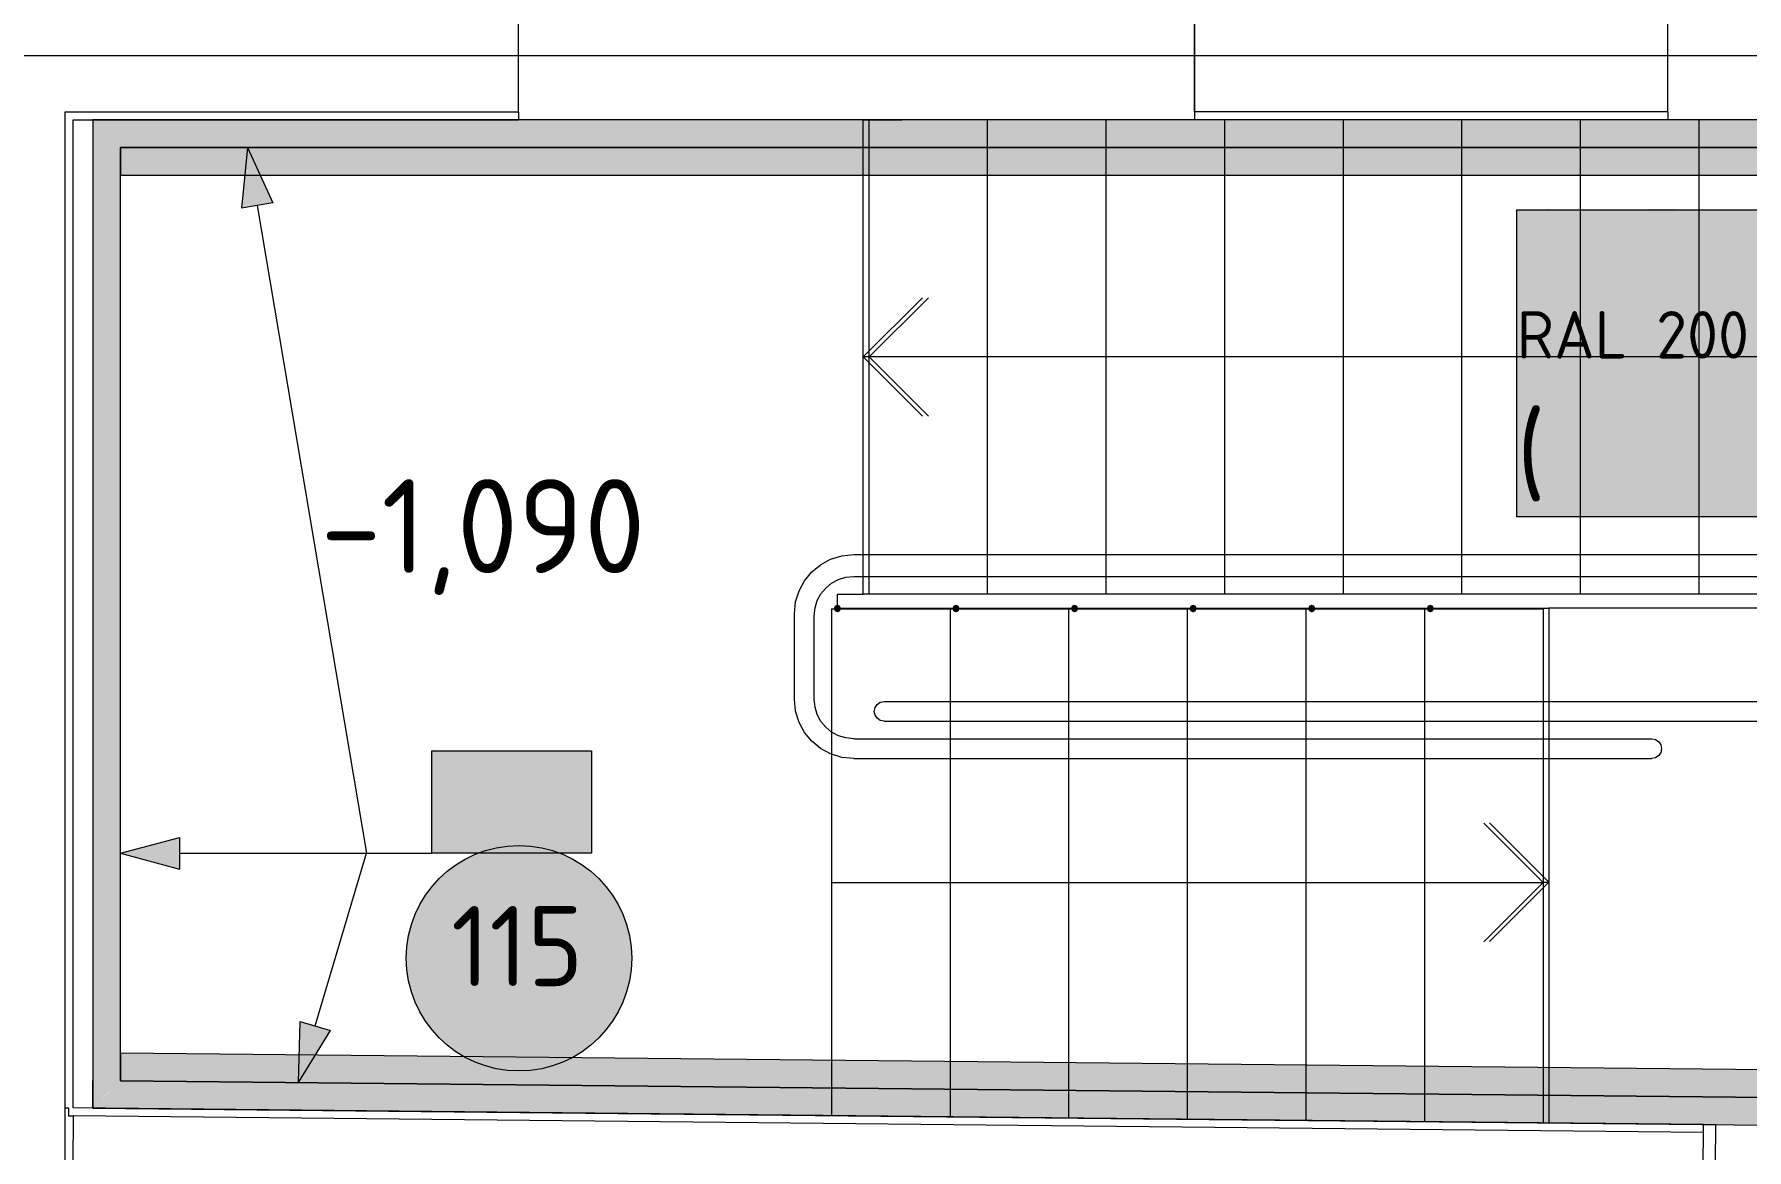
# Model space of a CAD drawing. Header units: millimetres. Extents: x -546 to 1681, y -650 to 1730.
# Drawn here: x 410.35 to 453.67, y 462.69 to 490.91 of the extents above; entities that cross this region are included whole.
import ezdxf

# ---------------------------------------------------------------- set-up
doc = ezdxf.new("R2010")
doc.units = ezdxf.units.MM

msp = doc.modelspace()

# ---------------------------------------------------------------- hatches: boundary and pattern name
at = {"true_color": 0xf1d696}
h = msp.add_hatch(color=41, dxfattribs=at)
h.dxf.hatch_style = 2
h.paths.add_polyline_path([(412.527, 488.048), (411.827, 488.048), (411.827, 488.748)])
h = msp.add_hatch(color=41, dxfattribs=at)
h.dxf.hatch_style = 2
h.paths.add_polyline_path([(412.527, 488.748), (412.527, 488.048), (411.827, 488.748)])
h = msp.add_hatch(color=41, dxfattribs=at)
h.dxf.hatch_style = 2
h.paths.add_polyline_path([(412.527, 488.048), (412.527, 488.748), (477.951, 488.748), (477.951, 488.048)])
h = msp.add_hatch(color=41, dxfattribs=at)
h.dxf.hatch_style = 2
h.paths.add_polyline_path([(412.527, 464.439), (411.827, 464.446), (411.827, 488.048), (412.527, 488.048)])
at = {"true_color": 0x3dad99}
h = msp.add_hatch(color=135, dxfattribs=at)
h.dxf.hatch_style = 2
h.paths.add_polyline_path([(477.644, 488.048), (477.644, 487.348), (412.527, 487.348), (412.527, 488.048)])
at = {"true_color": 0x0077b0}
h = msp.add_hatch(color=144, dxfattribs=at)
h.dxf.hatch_style = 2
h.paths.add_polyline_path([(415.738, 488.048), (416.381, 486.642), (415.592, 486.509)])
at = {"true_color": 0xffffff}
h = msp.add_hatch(color=7, dxfattribs=at)
h.dxf.hatch_style = 2
h.paths.add_polyline_path([(447.848, 486.468), (467.715, 486.468), (467.715, 478.703), (447.848, 478.703)])
h = msp.add_hatch(color=7, dxfattribs=at)
h.dxf.hatch_style = 2
h.paths.add_polyline_path([(447.848, 486.468), (467.715, 486.468), (467.715, 478.703), (447.848, 478.703)])
at = {"true_color": 0x0077b0}
h = msp.add_hatch(color=144, dxfattribs=at)
h.paths.add_polyline_path([(449.059, 485.073), (449.059, 485.88), (449.03, 486.037), (448.941, 486.168), (448.812, 486.254), (448.656, 486.284), (448.499, 486.254), (448.368, 486.168), (448.281, 486.037), (448.252, 485.88), (448.252, 485.073), (448.281, 484.917), (448.368, 484.788), (448.499, 484.699), (448.656, 484.67), (448.812, 484.699), (448.941, 484.788), (449.03, 484.917)])
h.paths.add_polyline_path([(449.26, 485.073), (449.249, 484.952), (449.215, 484.84), (449.16, 484.737), (449.082, 484.644), (448.99, 484.566), (448.888, 484.512), (448.776, 484.48), (448.656, 484.469), (448.534, 484.48), (448.422, 484.512), (448.32, 484.566), (448.227, 484.644), (448.149, 484.737), (448.094, 484.84), (448.061, 484.952), (448.049, 485.073), (448.049, 485.88), (448.061, 486.002), (448.094, 486.114), (448.149, 486.216), (448.227, 486.309), (448.32, 486.387), (448.422, 486.442), (448.534, 486.476), (448.656, 486.487), (448.776, 486.476), (448.888, 486.443), (448.992, 486.388), (449.085, 486.312), (449.161, 486.218), (449.216, 486.115), (449.249, 486.002), (449.26, 485.88)])
h = msp.add_hatch(color=144, dxfattribs=at)
h.paths.add_polyline_path([(449.059, 485.073), (449.059, 485.88), (449.03, 486.037), (448.941, 486.168), (448.812, 486.254), (448.656, 486.284), (448.499, 486.254), (448.368, 486.168), (448.281, 486.037), (448.252, 485.88), (448.252, 485.073), (448.281, 484.917), (448.368, 484.788), (448.499, 484.699), (448.656, 484.67), (448.812, 484.699), (448.941, 484.788), (449.03, 484.917)])
h.paths.add_polyline_path([(449.26, 485.073), (449.249, 484.952), (449.215, 484.84), (449.16, 484.737), (449.082, 484.644), (448.99, 484.566), (448.888, 484.512), (448.776, 484.48), (448.656, 484.469), (448.534, 484.48), (448.422, 484.512), (448.32, 484.566), (448.227, 484.644), (448.149, 484.737), (448.094, 484.84), (448.061, 484.952), (448.049, 485.073), (448.049, 485.88), (448.061, 486.002), (448.094, 486.114), (448.149, 486.216), (448.227, 486.309), (448.32, 486.387), (448.422, 486.442), (448.534, 486.476), (448.656, 486.487), (448.776, 486.476), (448.888, 486.443), (448.992, 486.388), (449.085, 486.312), (449.161, 486.218), (449.216, 486.115), (449.249, 486.002), (449.26, 485.88)])
h = msp.add_hatch(color=144, dxfattribs=at)
h.dxf.hatch_style = 2
h.paths.add_polyline_path([(451.079, 485.578), (451.079, 486.385), (451.104, 486.461), (451.181, 486.487), (451.886, 486.487), (451.962, 486.461), (451.987, 486.385), (451.962, 486.309), (451.886, 486.284), (451.282, 486.284), (451.282, 485.679), (451.584, 485.679), (451.684, 485.67), (451.778, 485.643), (451.863, 485.597), (451.94, 485.533), (452.005, 485.453), (452.051, 485.368), (452.079, 485.275), (452.089, 485.175), (452.089, 484.974), (452.079, 484.872), (452.051, 484.779), (452.005, 484.693), (451.94, 484.616), (451.862, 484.551), (451.777, 484.505), (451.684, 484.478), (451.584, 484.469), (451.181, 484.469), (451.104, 484.493), (451.079, 484.568), (451.104, 484.644), (451.181, 484.67), (451.584, 484.67), (451.701, 484.692), (451.798, 484.759), (451.865, 484.856), (451.886, 484.974), (451.886, 485.175), (451.865, 485.291), (451.798, 485.389), (451.701, 485.455), (451.584, 485.477), (451.181, 485.477), (451.104, 485.502)])
h = msp.add_hatch(color=144, dxfattribs=at)
h.dxf.hatch_style = 2
h.paths.add_polyline_path([(451.079, 485.578), (451.079, 486.385), (451.104, 486.461), (451.181, 486.487), (451.886, 486.487), (451.962, 486.461), (451.987, 486.385), (451.962, 486.309), (451.886, 486.284), (451.282, 486.284), (451.282, 485.679), (451.584, 485.679), (451.684, 485.67), (451.778, 485.643), (451.863, 485.597), (451.94, 485.533), (452.005, 485.453), (452.051, 485.368), (452.079, 485.275), (452.089, 485.175), (452.089, 484.974), (452.079, 484.872), (452.051, 484.779), (452.005, 484.693), (451.94, 484.616), (451.862, 484.551), (451.777, 484.505), (451.684, 484.478), (451.584, 484.469), (451.181, 484.469), (451.104, 484.493), (451.079, 484.568), (451.104, 484.644), (451.181, 484.67), (451.584, 484.67), (451.701, 484.692), (451.798, 484.759), (451.865, 484.856), (451.886, 484.974), (451.886, 485.175), (451.865, 485.291), (451.798, 485.389), (451.701, 485.455), (451.584, 485.477), (451.181, 485.477), (451.104, 485.502)])
h = msp.add_hatch(color=144, dxfattribs=at)
h.dxf.hatch_style = 2
h.paths.add_polyline_path([(450.573, 484.971), (449.766, 484.971), (449.69, 484.997), (449.665, 485.073), (449.69, 485.149), (449.766, 485.175), (450.573, 485.175), (450.649, 485.149), (450.674, 485.073), (450.649, 484.997)])
h = msp.add_hatch(color=144, dxfattribs=at)
h.dxf.hatch_style = 2
h.paths.add_polyline_path([(450.573, 484.971), (449.766, 484.971), (449.69, 484.997), (449.665, 485.073), (449.69, 485.149), (449.766, 485.175), (450.573, 485.175), (450.649, 485.149), (450.674, 485.073), (450.649, 484.997)])
h = msp.add_hatch(color=144, dxfattribs=at)
h.paths.add_polyline_path([(449.06, 480.603), (449.183, 480.676), (449.294, 480.701), (449.356, 480.72), (449.41, 480.772), (449.451, 480.838), (449.464, 480.905), (449.449, 480.983), (449.405, 481.049), (449.339, 481.091), (449.261, 481.105), (449.182, 481.09), (449.117, 481.049), (449.075, 480.983), (449.06, 480.905)])
h.paths.add_polyline_path([(449.563, 480.662), (449.688, 480.586), (449.786, 480.475), (449.846, 480.343), (449.867, 480.199), (449.867, 479.792), (449.858, 479.692), (449.829, 479.599), (449.783, 479.513), (449.718, 479.437), (449.641, 479.372), (449.556, 479.326), (449.463, 479.299), (449.362, 479.29), (449.261, 479.299), (449.167, 479.326), (449.082, 479.372), (449.004, 479.437), (448.939, 479.515), (448.894, 479.6), (448.866, 479.692), (448.857, 479.792), (448.857, 480.905), (448.887, 481.061), (448.976, 481.192), (449.106, 481.279), (449.261, 481.308), (449.417, 481.278), (449.549, 481.19), (449.635, 481.061), (449.664, 480.905), (449.639, 480.767)])
h.paths.add_polyline_path([(449.664, 479.795), (449.664, 480.199), (449.643, 480.315), (449.577, 480.414), (449.479, 480.479), (449.362, 480.501), (449.245, 480.479), (449.148, 480.414), (449.082, 480.315), (449.06, 480.199), (449.06, 479.795), (449.082, 479.678), (449.148, 479.581), (449.245, 479.514), (449.362, 479.491), (449.479, 479.514), (449.577, 479.581), (449.643, 479.679)])
h = msp.add_hatch(color=144, dxfattribs=at)
h.paths.add_polyline_path([(449.06, 480.603), (449.183, 480.676), (449.294, 480.701), (449.356, 480.72), (449.41, 480.772), (449.451, 480.838), (449.464, 480.905), (449.449, 480.983), (449.405, 481.049), (449.339, 481.091), (449.261, 481.105), (449.182, 481.09), (449.117, 481.049), (449.075, 480.983), (449.06, 480.905)])
h.paths.add_polyline_path([(449.563, 480.662), (449.688, 480.586), (449.786, 480.475), (449.846, 480.343), (449.867, 480.199), (449.867, 479.792), (449.858, 479.692), (449.829, 479.599), (449.783, 479.513), (449.718, 479.437), (449.641, 479.372), (449.556, 479.326), (449.463, 479.299), (449.362, 479.29), (449.261, 479.299), (449.167, 479.326), (449.082, 479.372), (449.004, 479.437), (448.939, 479.515), (448.894, 479.6), (448.866, 479.692), (448.857, 479.792), (448.857, 480.905), (448.887, 481.061), (448.976, 481.192), (449.106, 481.279), (449.261, 481.308), (449.417, 481.278), (449.549, 481.19), (449.635, 481.061), (449.664, 480.905), (449.639, 480.767)])
h.paths.add_polyline_path([(449.664, 479.795), (449.664, 480.199), (449.643, 480.315), (449.577, 480.414), (449.479, 480.479), (449.362, 480.501), (449.245, 480.479), (449.148, 480.414), (449.082, 480.315), (449.06, 480.199), (449.06, 479.795), (449.082, 479.678), (449.148, 479.581), (449.245, 479.514), (449.362, 479.491), (449.479, 479.514), (449.577, 479.581), (449.643, 479.679)])
h = msp.add_hatch(color=144, dxfattribs=at)
h.dxf.hatch_style = 2
h.paths.add_polyline_path([(451.669, 479.694), (451.656, 479.778), (451.615, 479.84), (451.564, 479.877), (451.496, 479.894), (451.367, 479.894), (451.296, 479.925), (451.265, 479.996), (451.273, 480.037), (451.296, 480.069), (451.336, 480.092), (451.395, 480.1), (451.426, 480.1), (451.46, 480.097), (451.549, 480.112), (451.615, 480.157), (451.656, 480.22), (451.669, 480.298), (451.655, 480.376), (451.612, 480.442), (451.546, 480.485), (451.468, 480.498), (451.367, 480.498), (451.273, 480.485), (451.16, 480.447), (451.068, 480.409), (451.039, 480.396), (451.011, 480.405), (450.985, 480.433), (450.963, 480.504), (450.974, 480.543), (451.005, 480.58), (451.057, 480.615), (451.13, 480.648), (451.256, 480.688), (451.367, 480.701), (451.468, 480.701), (451.625, 480.672), (451.756, 480.586), (451.842, 480.454), (451.872, 480.298), (451.863, 480.199), (451.837, 480.116), (451.794, 480.048), (451.733, 479.996), (451.794, 479.943), (451.837, 479.875), (451.863, 479.792), (451.872, 479.694), (451.842, 479.537), (451.756, 479.406), (451.625, 479.318), (451.468, 479.29), (451.367, 479.29), (451.254, 479.303), (451.126, 479.341), (451.055, 479.374), (451.004, 479.409), (450.973, 479.447), (450.963, 479.487), (450.985, 479.558), (451.011, 479.585), (451.042, 479.595), (451.074, 479.582), (451.163, 479.544), (451.273, 479.504), (451.367, 479.491), (451.468, 479.491), (451.546, 479.505), (451.612, 479.55), (451.654, 479.616)])
h = msp.add_hatch(color=144, dxfattribs=at)
h.dxf.hatch_style = 2
h.paths.add_polyline_path([(451.669, 479.694), (451.656, 479.778), (451.615, 479.84), (451.564, 479.877), (451.496, 479.894), (451.367, 479.894), (451.296, 479.925), (451.265, 479.996), (451.273, 480.037), (451.296, 480.069), (451.336, 480.092), (451.395, 480.1), (451.426, 480.1), (451.46, 480.097), (451.549, 480.112), (451.615, 480.157), (451.656, 480.22), (451.669, 480.298), (451.655, 480.376), (451.612, 480.442), (451.546, 480.485), (451.468, 480.498), (451.367, 480.498), (451.273, 480.485), (451.16, 480.447), (451.068, 480.409), (451.039, 480.396), (451.011, 480.405), (450.985, 480.433), (450.963, 480.504), (450.974, 480.543), (451.005, 480.58), (451.057, 480.615), (451.13, 480.648), (451.256, 480.688), (451.367, 480.701), (451.468, 480.701), (451.625, 480.672), (451.756, 480.586), (451.842, 480.454), (451.872, 480.298), (451.863, 480.199), (451.837, 480.116), (451.794, 480.048), (451.733, 479.996), (451.794, 479.943), (451.837, 479.875), (451.863, 479.792), (451.872, 479.694), (451.842, 479.537), (451.756, 479.406), (451.625, 479.318), (451.468, 479.29), (451.367, 479.29), (451.254, 479.303), (451.126, 479.341), (451.055, 479.374), (451.004, 479.409), (450.973, 479.447), (450.963, 479.487), (450.985, 479.558), (451.011, 479.585), (451.042, 479.595), (451.074, 479.582), (451.163, 479.544), (451.273, 479.504), (451.367, 479.491), (451.468, 479.491), (451.546, 479.505), (451.612, 479.55), (451.654, 479.616)])
h = msp.add_hatch(color=144, dxfattribs=at)
h.paths.add_polyline_path([(452.276, 479.792), (452.276, 480.196), (452.285, 480.298), (452.312, 480.391), (452.358, 480.477), (452.422, 480.555), (452.5, 480.619), (452.585, 480.665), (452.679, 480.692), (452.781, 480.701), (452.976, 480.665), (453.139, 480.557), (453.203, 480.48), (453.249, 480.394), (453.276, 480.3), (453.285, 480.196), (453.285, 479.792), (453.276, 479.692), (453.248, 479.6), (453.201, 479.515), (453.136, 479.437), (453.059, 479.372), (452.974, 479.326), (452.881, 479.299), (452.781, 479.29), (452.679, 479.299), (452.585, 479.326), (452.5, 479.372), (452.422, 479.437), (452.358, 479.515), (452.312, 479.6), (452.285, 479.692)])
h.paths.add_polyline_path([(453.083, 479.795), (453.083, 480.199), (453.061, 480.315), (452.995, 480.414), (452.897, 480.479), (452.781, 480.501), (452.664, 480.479), (452.566, 480.414), (452.5, 480.315), (452.478, 480.199), (452.478, 479.795), (452.5, 479.678), (452.566, 479.581), (452.664, 479.514), (452.781, 479.491), (452.897, 479.514), (452.995, 479.581), (453.061, 479.679)])
h = msp.add_hatch(color=144, dxfattribs=at)
h.paths.add_polyline_path([(452.276, 479.792), (452.276, 480.196), (452.285, 480.298), (452.312, 480.391), (452.358, 480.477), (452.422, 480.555), (452.5, 480.619), (452.585, 480.665), (452.679, 480.692), (452.781, 480.701), (452.976, 480.665), (453.139, 480.557), (453.203, 480.48), (453.249, 480.394), (453.276, 480.3), (453.285, 480.196), (453.285, 479.792), (453.276, 479.692), (453.248, 479.6), (453.201, 479.515), (453.136, 479.437), (453.059, 479.372), (452.974, 479.326), (452.881, 479.299), (452.781, 479.29), (452.679, 479.299), (452.585, 479.326), (452.5, 479.372), (452.422, 479.437), (452.358, 479.515), (452.312, 479.6), (452.285, 479.692)])
h.paths.add_polyline_path([(453.083, 479.795), (453.083, 480.199), (453.061, 480.315), (452.995, 480.414), (452.897, 480.479), (452.781, 480.501), (452.664, 480.479), (452.566, 480.414), (452.5, 480.315), (452.478, 480.199), (452.478, 479.795), (452.5, 479.678), (452.566, 479.581), (452.664, 479.514), (452.781, 479.491), (452.897, 479.514), (452.995, 479.581), (453.061, 479.679)])
h = msp.add_hatch(color=7)
h.dxf.hatch_style = 2
h.paths.add_polyline_path([(430.754, 476.389), (430.727, 476.453), (430.664, 476.479), (430.6, 476.453), (430.574, 476.389), (430.574, 476.375), (430.6, 476.312), (430.664, 476.285), (430.727, 476.312), (430.754, 476.375)])
h = msp.add_hatch(color=7)
h.dxf.hatch_style = 2
h.paths.add_polyline_path([(430.754, 476.389), (430.727, 476.453), (430.664, 476.479), (430.6, 476.453), (430.574, 476.389), (430.574, 476.375), (430.6, 476.312), (430.664, 476.285), (430.727, 476.312), (430.754, 476.375)])
h = msp.add_hatch(color=7)
h.dxf.hatch_style = 2
h.paths.add_polyline_path([(433.754, 476.389), (433.727, 476.453), (433.664, 476.479), (433.6, 476.453), (433.574, 476.389), (433.574, 476.375), (433.6, 476.312), (433.664, 476.285), (433.727, 476.312), (433.754, 476.375)])
h = msp.add_hatch(color=7)
h.dxf.hatch_style = 2
h.paths.add_polyline_path([(433.754, 476.389), (433.727, 476.453), (433.664, 476.479), (433.6, 476.453), (433.574, 476.389), (433.574, 476.375), (433.6, 476.312), (433.664, 476.285), (433.727, 476.312), (433.754, 476.375)])
h = msp.add_hatch(color=7)
h.dxf.hatch_style = 2
h.paths.add_polyline_path([(436.754, 476.389), (436.727, 476.453), (436.664, 476.479), (436.6, 476.453), (436.574, 476.389), (436.574, 476.375), (436.6, 476.312), (436.664, 476.285), (436.727, 476.312), (436.754, 476.375)])
h = msp.add_hatch(color=7)
h.dxf.hatch_style = 2
h.paths.add_polyline_path([(436.754, 476.389), (436.727, 476.453), (436.664, 476.479), (436.6, 476.453), (436.574, 476.389), (436.574, 476.375), (436.6, 476.312), (436.664, 476.285), (436.727, 476.312), (436.754, 476.375)])
h = msp.add_hatch(color=7)
h.dxf.hatch_style = 2
h.paths.add_polyline_path([(439.754, 476.389), (439.727, 476.453), (439.664, 476.479), (439.6, 476.453), (439.574, 476.389), (439.574, 476.375), (439.6, 476.312), (439.664, 476.285), (439.727, 476.312), (439.754, 476.375)])
h = msp.add_hatch(color=7)
h.dxf.hatch_style = 2
h.paths.add_polyline_path([(439.754, 476.389), (439.727, 476.453), (439.664, 476.479), (439.6, 476.453), (439.574, 476.389), (439.574, 476.375), (439.6, 476.312), (439.664, 476.285), (439.727, 476.312), (439.754, 476.375)])
h = msp.add_hatch(color=7)
h.dxf.hatch_style = 2
h.paths.add_polyline_path([(442.754, 476.389), (442.727, 476.453), (442.664, 476.479), (442.6, 476.453), (442.574, 476.389), (442.574, 476.375), (442.6, 476.312), (442.664, 476.285), (442.727, 476.312), (442.754, 476.375)])
h = msp.add_hatch(color=7)
h.dxf.hatch_style = 2
h.paths.add_polyline_path([(442.754, 476.389), (442.727, 476.453), (442.664, 476.479), (442.6, 476.453), (442.574, 476.389), (442.574, 476.375), (442.6, 476.312), (442.664, 476.285), (442.727, 476.312), (442.754, 476.375)])
h = msp.add_hatch(color=7)
h.dxf.hatch_style = 2
h.paths.add_polyline_path([(445.754, 476.389), (445.727, 476.453), (445.664, 476.479), (445.6, 476.453), (445.574, 476.389), (445.574, 476.375), (445.6, 476.312), (445.664, 476.285), (445.727, 476.312), (445.754, 476.375)])
h = msp.add_hatch(color=7)
h.dxf.hatch_style = 2
h.paths.add_polyline_path([(445.754, 476.389), (445.727, 476.453), (445.664, 476.479), (445.6, 476.453), (445.574, 476.389), (445.574, 476.375), (445.6, 476.312), (445.664, 476.285), (445.727, 476.312), (445.754, 476.375)])
at = {"true_color": 0xffffff}
h = msp.add_hatch(color=7, dxfattribs=at)
h.dxf.hatch_style = 2
h.paths.add_polyline_path([(420.4, 472.779), (424.44, 472.779), (424.44, 470.191), (420.4, 470.191)])
h = msp.add_hatch(color=7, dxfattribs=at)
h.dxf.hatch_style = 2
h.paths.add_polyline_path([(420.4, 472.779), (424.44, 472.779), (424.44, 470.191), (420.4, 470.191)])
h = msp.add_hatch(color=7, dxfattribs=at)
h.dxf.hatch_style = 2
h.paths.add_polyline_path([(420.4, 472.779), (424.44, 472.779), (424.44, 470.191), (420.4, 470.191)])
at = {"true_color": 0x0077b0}
h = msp.add_hatch(color=144, dxfattribs=at)
h.paths.add_polyline_path([(421.61, 471.385), (421.61, 472.192), (421.58, 472.349), (421.491, 472.48), (421.362, 472.566), (421.206, 472.596), (421.05, 472.566), (420.918, 472.48), (420.831, 472.349), (420.803, 472.192), (420.803, 471.385), (420.831, 471.229), (420.918, 471.1), (421.05, 471.011), (421.206, 470.982), (421.362, 471.011), (421.491, 471.1), (421.58, 471.229)])
h.paths.add_polyline_path([(421.81, 471.385), (421.799, 471.265), (421.766, 471.153), (421.71, 471.05), (421.632, 470.956), (421.54, 470.879), (421.438, 470.824), (421.327, 470.792), (421.206, 470.781), (421.084, 470.792), (420.973, 470.824), (420.87, 470.879), (420.777, 470.956), (420.7, 471.05), (420.644, 471.153), (420.611, 471.265), (420.6, 471.385), (420.6, 472.192), (420.611, 472.314), (420.644, 472.426), (420.7, 472.528), (420.777, 472.621), (420.87, 472.699), (420.973, 472.755), (421.084, 472.788), (421.206, 472.799), (421.327, 472.788), (421.439, 472.755), (421.542, 472.7), (421.636, 472.624), (421.711, 472.53), (421.766, 472.427), (421.799, 472.314), (421.81, 472.192)])
h = msp.add_hatch(color=144, dxfattribs=at)
h.paths.add_polyline_path([(421.61, 471.385), (421.61, 472.192), (421.58, 472.349), (421.491, 472.48), (421.362, 472.566), (421.206, 472.596), (421.05, 472.566), (420.918, 472.48), (420.831, 472.349), (420.803, 472.192), (420.803, 471.385), (420.831, 471.229), (420.918, 471.1), (421.05, 471.011), (421.206, 470.982), (421.362, 471.011), (421.491, 471.1), (421.58, 471.229)])
h.paths.add_polyline_path([(421.81, 471.385), (421.799, 471.265), (421.766, 471.153), (421.71, 471.05), (421.632, 470.956), (421.54, 470.879), (421.438, 470.824), (421.327, 470.792), (421.206, 470.781), (421.084, 470.792), (420.973, 470.824), (420.87, 470.879), (420.777, 470.956), (420.7, 471.05), (420.644, 471.153), (420.611, 471.265), (420.6, 471.385), (420.6, 472.192), (420.611, 472.314), (420.644, 472.426), (420.7, 472.528), (420.777, 472.621), (420.87, 472.699), (420.973, 472.755), (421.084, 472.788), (421.206, 472.799), (421.327, 472.788), (421.439, 472.755), (421.542, 472.7), (421.636, 472.624), (421.711, 472.53), (421.766, 472.427), (421.799, 472.314), (421.81, 472.192)])
h = msp.add_hatch(color=144, dxfattribs=at)
h.paths.add_polyline_path([(421.61, 471.385), (421.61, 472.192), (421.58, 472.349), (421.491, 472.48), (421.362, 472.566), (421.206, 472.596), (421.05, 472.566), (420.918, 472.48), (420.831, 472.349), (420.803, 472.192), (420.803, 471.385), (420.831, 471.229), (420.918, 471.1), (421.05, 471.011), (421.206, 470.982), (421.362, 471.011), (421.491, 471.1), (421.58, 471.229)])
h.paths.add_polyline_path([(421.81, 471.385), (421.799, 471.265), (421.766, 471.153), (421.71, 471.05), (421.632, 470.956), (421.54, 470.879), (421.438, 470.824), (421.327, 470.792), (421.206, 470.781), (421.084, 470.792), (420.973, 470.824), (420.87, 470.879), (420.777, 470.956), (420.7, 471.05), (420.644, 471.153), (420.611, 471.265), (420.6, 471.385), (420.6, 472.192), (420.611, 472.314), (420.644, 472.426), (420.7, 472.528), (420.777, 472.621), (420.87, 472.699), (420.973, 472.755), (421.084, 472.788), (421.206, 472.799), (421.327, 472.788), (421.439, 472.755), (421.542, 472.7), (421.636, 472.624), (421.711, 472.53), (421.766, 472.427), (421.799, 472.314), (421.81, 472.192)])
h = msp.add_hatch(color=144, dxfattribs=at)
h.dxf.hatch_style = 2
h.paths.add_polyline_path([(424.033, 472.455), (423.801, 472.223), (423.731, 472.192), (423.655, 472.218), (423.629, 472.294), (423.657, 472.364), (424.053, 472.759), (424.093, 472.789), (424.134, 472.799), (424.21, 472.774), (424.236, 472.697), (424.236, 470.88), (424.21, 470.805), (424.134, 470.781), (424.058, 470.805), (424.033, 470.88)])
h = msp.add_hatch(color=144, dxfattribs=at)
h.dxf.hatch_style = 2
h.paths.add_polyline_path([(424.033, 472.455), (423.801, 472.223), (423.731, 472.192), (423.655, 472.218), (423.629, 472.294), (423.657, 472.364), (424.053, 472.759), (424.093, 472.789), (424.134, 472.799), (424.21, 472.774), (424.236, 472.697), (424.236, 470.88), (424.21, 470.805), (424.134, 470.781), (424.058, 470.805), (424.033, 470.88)])
h = msp.add_hatch(color=144, dxfattribs=at)
h.dxf.hatch_style = 2
h.paths.add_polyline_path([(424.033, 472.455), (423.801, 472.223), (423.731, 472.192), (423.655, 472.218), (423.629, 472.294), (423.657, 472.364), (424.053, 472.759), (424.093, 472.789), (424.134, 472.799), (424.21, 472.774), (424.236, 472.697), (424.236, 470.88), (424.21, 470.805), (424.134, 470.781), (424.058, 470.805), (424.033, 470.88)])
h = msp.add_hatch(color=144, dxfattribs=at)
h.dxf.hatch_style = 2
h.paths.add_polyline_path([(423.123, 471.283), (422.316, 471.283), (422.24, 471.309), (422.215, 471.385), (422.24, 471.461), (422.316, 471.487), (423.123, 471.487), (423.199, 471.461), (423.225, 471.385), (423.199, 471.309)])
h = msp.add_hatch(color=144, dxfattribs=at)
h.dxf.hatch_style = 2
h.paths.add_polyline_path([(423.123, 471.283), (422.316, 471.283), (422.24, 471.309), (422.215, 471.385), (422.24, 471.461), (422.316, 471.487), (423.123, 471.487), (423.199, 471.461), (423.225, 471.385), (423.199, 471.309)])
h = msp.add_hatch(color=144, dxfattribs=at)
h.dxf.hatch_style = 2
h.paths.add_polyline_path([(423.123, 471.283), (422.316, 471.283), (422.24, 471.309), (422.215, 471.385), (422.24, 471.461), (422.316, 471.487), (423.123, 471.487), (423.199, 471.461), (423.225, 471.385), (423.199, 471.309)])
h = msp.add_hatch(color=144, dxfattribs=at)
h.dxf.hatch_style = 2
h.paths.add_polyline_path([(412.527, 470.191), (414.02, 470.591), (414.02, 469.791)])
at = {"true_color": 0xffffff}
h = msp.add_hatch(color=7, dxfattribs=at)
edge = h.paths.add_edge_path()
edge.add_arc((422.609, 467.537), 2.852, 0, 360)
at = {"true_color": 0x0077b0}
h = msp.add_hatch(color=144, dxfattribs=at)
h.dxf.hatch_style = 2
h.paths.add_polyline_path([(417.029, 464.393), (417.07, 465.938), (417.837, 465.71)])
at = {"true_color": 0x3dad99}
h = msp.add_hatch(color=135, dxfattribs=at)
h.dxf.hatch_style = 2
h.paths.add_polyline_path([(412.527, 464.439), (412.527, 465.139), (480.901, 464.441), (480.901, 463.741)])
at = {"true_color": 0xf1d696}
h = msp.add_hatch(color=41, dxfattribs=at)
h.dxf.hatch_style = 2
h.paths.add_polyline_path([(411.827, 463.753), (411.827, 464.446), (412.527, 464.439)])
h = msp.add_hatch(color=41, dxfattribs=at)
h.dxf.hatch_style = 2
h.paths.add_polyline_path([(412.527, 464.439), (412.527, 463.739), (411.827, 463.746)])
h = msp.add_hatch(color=41, dxfattribs=at)
h.dxf.hatch_style = 2
h.paths.add_polyline_path([(480.901, 463.741), (480.901, 463.041), (412.527, 463.739), (412.527, 464.439)])

# ---------------------------------------------------------------- linework, layer by layer
at = {"color": 7, "lineweight": 0}
for points in [[(422.596, 488.948), (422.596, 492.248)], [(439.696, 488.948), (439.696, 492.248)], [(439.696, 492.248), (439.696, 488.848)], [(451.673, 488.948), (451.673, 492.248)], [(187.211, 490.372), (863.726, 490.372)], [(411.127, 488.948), (422.596, 488.948)], [(411.127, 415.659), (411.127, 488.948)], [(411.327, 463.751), (411.327, 488.748)], [(411.327, 488.748), (422.596, 488.748)], [(411.827, 488.748), (411.827, 463.746)], [(411.827, 488.748), (411.827, 488.048)], [(477.951, 488.748), (411.827, 488.748)], [(411.827, 488.745), (411.827, 463.746)], [(431.314, 488.745), (411.827, 488.745)], [(422.596, 488.948), (422.596, 488.748)], [(439.696, 488.748), (422.596, 488.748)], [(431.314, 476.744), (431.314, 488.745)], [(431.314, 488.745), (432.296, 488.745)], [(431.314, 476.744), (431.314, 488.745)], [(431.314, 476.744), (431.314, 488.745)], [(431.464, 476.744), (431.464, 488.745)], [(434.464, 488.745), (432.296, 488.745)], [(437.464, 488.745), (434.464, 488.745)], [(434.464, 476.744), (434.464, 488.745)], [(434.464, 476.744), (434.464, 488.745)], [(440.464, 488.745), (437.464, 488.745)], [(437.464, 476.744), (437.464, 488.745)], [(437.464, 476.744), (437.464, 488.745)], [(451.673, 488.948), (439.696, 488.948)], [(439.696, 488.948), (439.696, 488.748)], [(451.673, 488.748), (439.696, 488.748)], [(443.464, 488.745), (440.464, 488.745)], [(440.464, 476.744), (440.464, 488.745)], [(440.464, 476.744), (440.464, 488.745)], [(446.464, 488.745), (443.464, 488.745)], [(443.464, 476.744), (443.464, 488.745)], [(443.464, 476.744), (443.464, 488.745)], [(449.464, 488.745), (446.464, 488.745)], [(446.464, 476.744), (446.464, 488.745)], [(446.464, 476.744), (446.464, 488.745)], [(452.464, 488.745), (449.464, 488.745)], [(449.464, 476.744), (449.464, 488.745)], [(449.464, 476.744), (449.464, 488.745)], [(451.673, 488.948), (451.673, 488.748)], [(468.773, 488.748), (451.673, 488.748)], [(455.464, 488.745), (452.464, 488.745)], [(452.464, 476.744), (452.464, 488.745)], [(452.464, 476.744), (452.464, 488.745)], [(411.827, 488.048), (411.827, 464.446)], [(412.527, 488.048), (477.951, 488.048)], [(412.527, 464.439), (412.527, 488.048)], [(477.644, 488.048), (412.527, 488.048)], [(412.527, 488.048), (412.527, 487.348)], [(412.527, 487.348), (477.644, 487.348)], [(431.314, 482.745), (432.814, 484.245)], [(431.464, 482.745), (432.964, 484.245)], [(431.464, 482.745), (431.314, 482.745)], [(431.314, 482.745), (432.814, 481.245)], [(434.464, 482.745), (431.464, 482.745)], [(431.464, 482.745), (432.964, 481.245)], [(437.464, 482.745), (434.464, 482.745)], [(440.464, 482.745), (437.464, 482.745)], [(443.464, 482.745), (440.464, 482.745)], [(446.464, 482.745), (443.464, 482.745)], [(449.464, 482.745), (446.464, 482.745)], [(452.464, 482.745), (449.464, 482.745)], [(455.464, 482.745), (452.464, 482.745)], [(429.577, 476.247), (429.607, 476.55), (429.695, 476.831), (429.833, 477.086), (430.016, 477.308), (430.238, 477.491), (430.493, 477.63), (430.774, 477.717), (431.077, 477.748)], [(431.077, 477.748), (464.214, 477.748)], [(430.077, 476.194), (430.097, 476.396), (430.155, 476.584), (430.248, 476.753), (430.37, 476.901), (430.518, 477.024), (430.688, 477.116), (430.875, 477.174), (431.077, 477.195)], [(431.077, 477.195), (464.214, 477.195)], [(430.664, 476.389), (430.664, 476.744)], [(430.664, 476.744), (431.314, 476.744)], [(430.664, 476.744), (431.314, 476.744)], [(430.664, 476.389), (430.664, 476.744)], [(431.464, 476.744), (431.314, 476.744)], [(434.464, 476.744), (431.464, 476.744)], [(437.464, 476.744), (434.464, 476.744)], [(440.464, 476.744), (437.464, 476.744)], [(443.464, 476.744), (440.464, 476.744)], [(446.464, 476.744), (443.464, 476.744)], [(449.464, 476.744), (446.464, 476.744)], [(452.464, 476.744), (449.464, 476.744)], [(455.464, 476.744), (452.464, 476.744)], [(429.577, 474.087), (429.577, 476.247)], [(430.077, 474.087), (430.077, 476.194)], [(430.514, 476.375), (430.514, 463.555)], [(430.514, 476.375), (433.514, 476.375)], [(430.514, 476.375), (430.514, 463.555)], [(430.664, 476.389), (433.664, 476.389)], [(433.514, 476.375), (436.514, 476.375)], [(433.514, 476.375), (433.514, 463.524)], [(433.514, 476.375), (433.514, 463.524)], [(433.664, 476.389), (436.664, 476.389)], [(436.514, 476.375), (439.514, 476.375)], [(436.514, 476.375), (436.514, 463.494)], [(436.514, 476.375), (436.514, 463.494)], [(436.664, 476.389), (439.664, 476.389)], [(439.514, 476.375), (442.514, 476.375)], [(439.514, 476.375), (439.514, 463.463)], [(439.514, 476.375), (439.514, 463.463)], [(439.664, 476.389), (442.664, 476.389)], [(442.514, 476.375), (445.514, 476.375)], [(442.514, 476.375), (442.514, 463.433)], [(442.514, 476.375), (442.514, 463.433)], [(442.664, 476.389), (445.664, 476.389)], [(445.514, 476.375), (448.514, 476.375)], [(445.514, 476.375), (445.514, 463.402)], [(445.514, 476.375), (445.514, 463.402)], [(445.664, 476.389), (448.664, 476.389)], [(448.514, 476.375), (448.514, 463.371)], [(481.601, 476.389), (448.664, 476.389)], [(448.664, 476.389), (448.664, 463.37)], [(431.077, 472.587), (430.774, 472.618), (430.493, 472.705), (430.238, 472.844), (430.016, 473.027), (429.833, 473.249), (429.695, 473.503), (429.607, 473.785), (429.577, 474.087)], [(431.077, 473.087), (430.875, 473.108), (430.688, 473.166), (430.518, 473.258), (430.37, 473.38), (430.248, 473.529), (430.155, 473.698), (430.097, 473.886), (430.077, 474.087)], [(431.846, 473.531), (431.748, 473.551), (431.669, 473.605), (431.615, 473.684), (431.596, 473.781), (431.615, 473.879), (431.669, 473.958), (431.748, 474.012), (431.846, 474.031)], [(431.846, 474.031), (481.601, 474.031)], [(431.846, 473.531), (481.601, 473.531)], [(431.077, 473.087), (451.264, 473.087)], [(451.264, 473.087), (451.361, 473.068), (451.44, 473.014), (451.494, 472.935), (451.514, 472.837), (451.494, 472.74), (451.44, 472.661), (451.361, 472.607), (451.264, 472.587)], [(431.077, 472.587), (451.264, 472.587)], [(448.514, 469.453), (447.014, 470.953)], [(448.664, 469.46), (447.164, 470.96)], [(419.757, 467.537), (419.771, 467.829), (419.815, 468.112), (419.885, 468.386), (419.981, 468.648), (420.101, 468.897), (420.244, 469.132), (420.408, 469.352), (420.592, 469.554), (420.795, 469.738), (421.014, 469.902), (421.249, 470.045), (421.499, 470.165), (421.761, 470.261), (422.034, 470.332), (422.317, 470.375), (422.609, 470.389), (422.9, 470.375), (423.183, 470.332), (423.457, 470.261), (423.719, 470.165), (423.968, 470.045), (424.203, 469.902), (424.423, 469.738), (424.625, 469.554), (424.809, 469.352), (424.974, 469.132), (425.116, 468.897), (425.237, 468.648), (425.332, 468.386), (425.403, 468.112), (425.446, 467.829), (425.461, 467.537)], [(430.514, 469.453), (433.514, 469.453)], [(433.514, 469.453), (436.514, 469.453)], [(436.514, 469.453), (439.514, 469.453)], [(439.514, 469.453), (442.514, 469.453)], [(442.514, 469.453), (445.514, 469.453)], [(445.514, 469.453), (448.514, 469.453)], [(448.514, 469.453), (447.014, 467.953)], [(448.664, 469.46), (447.164, 467.96)], [(448.514, 469.46), (448.664, 469.46)], [(425.461, 467.537), (425.446, 467.246), (425.403, 466.963), (425.332, 466.689), (425.237, 466.427), (425.116, 466.178), (424.974, 465.943), (424.809, 465.723), (424.625, 465.521), (424.423, 465.337), (424.203, 465.173), (423.968, 465.03), (423.719, 464.91), (423.457, 464.814), (423.183, 464.743), (422.9, 464.7), (422.609, 464.685), (422.317, 464.7), (422.034, 464.743), (421.761, 464.814), (421.499, 464.91), (421.249, 465.03), (421.014, 465.173), (420.795, 465.337), (420.592, 465.521), (420.408, 465.723), (420.244, 465.943), (420.101, 466.178), (419.981, 466.427), (419.885, 466.689), (419.815, 466.963), (419.771, 467.246), (419.757, 467.537)], [(480.901, 464.441), (412.527, 465.139)], [(412.527, 465.139), (412.527, 464.439)], [(411.827, 463.746), (411.827, 464.446)], [(480.901, 463.741), (412.527, 464.439)], [(412.527, 464.439), (480.901, 463.741)], [(411.127, 463.753), (411.21, 463.752)], [(411.21, 463.752), (411.208, 463.552)], [(452.578, 463.33), (411.327, 463.751)], [(411.827, 463.746), (481.601, 463.033)], [(411.208, 463.552), (411.331, 463.551)], [(411.331, 463.551), (411.319, 462.351)], [(452.576, 463.13), (411.331, 463.551)], [(452.568, 462.33), (452.576, 463.13)], [(452.576, 463.13), (452.578, 463.33)], [(452.578, 463.33), (452.878, 463.327)], [(452.878, 463.327), (452.868, 462.327)]]:
    msp.add_lwpolyline(points, dxfattribs=at)
at = {"color": 144, "lineweight": 0, "true_color": 0x0077b0}
for points in [[(415.738, 488.048), (415.592, 486.509)], [(415.738, 488.048), (416.381, 486.642)], [(416.381, 486.642), (415.592, 486.509)], [(415.987, 486.576), (418.75, 470.191)], [(447.848, 486.468), (467.715, 486.468)], [(447.848, 478.703), (447.848, 486.468)], [(447.848, 486.468), (467.715, 486.468)], [(447.848, 478.703), (447.848, 486.468)], [(467.715, 478.703), (447.848, 478.703)], [(467.715, 478.703), (447.848, 478.703)], [(420.4, 472.779), (424.44, 472.779)], [(420.4, 470.191), (420.4, 472.779)], [(420.4, 472.779), (424.44, 472.779)], [(420.4, 470.191), (420.4, 472.779)], [(420.4, 472.779), (424.44, 472.779)], [(420.4, 470.191), (420.4, 472.779)], [(424.44, 472.779), (424.44, 470.191)], [(424.44, 472.779), (424.44, 470.191)], [(424.44, 472.779), (424.44, 470.191)], [(412.527, 470.191), (414.02, 470.591)], [(414.02, 470.591), (414.02, 469.791)], [(412.527, 470.191), (414.02, 469.791)], [(414.02, 470.191), (414.964, 470.191)], [(414.964, 470.191), (420.4, 470.191)], [(417.454, 465.824), (418.75, 470.191)], [(418.75, 470.191), (420.4, 470.191)], [(418.75, 470.191), (420.4, 470.191)], [(424.44, 470.191), (420.4, 470.191)], [(424.44, 470.191), (420.4, 470.191)], [(424.44, 470.191), (420.4, 470.191)], [(417.029, 464.393), (417.07, 465.938)], [(417.07, 465.938), (417.837, 465.71)], [(417.029, 464.393), (417.837, 465.71)]]:
    msp.add_lwpolyline(points, dxfattribs=at)

# ---------------------------------------------------------------- texts
at = {"color": 144, "true_color": 0x0077b0, "attachment_point": 1}
for s, insert, char_height in [('{\\fGOSTCommon|b0|i0|c0;RAL 200 80 25}', (447.849, 483.906), 1.2), ('{\\fGOSTCommon|b0|i0|c0;RAL 200 80 25}', (447.849, 483.906), 1.2), ('{\\fGOSTCommon|b0|i0|c0;(}', (447.849, 481.317), 2.02685), ('{\\fGOSTCommon|b0|i0|c0;(}', (447.849, 481.317), 2.02685)]:
    msp.add_mtext(s, dxfattribs=dict(at, insert=insert, char_height=char_height))
at = {"color": 7, "attachment_point": 1}
for s, insert, char_height in [('{\\fGOSTCommon|b0|i0|c0;-1,090}', (417.587, 479.654), 2.37449), ('{\\fGOSTCommon|b0|i0|c0;115}', (420.893, 468.857), 2.02685)]:
    msp.add_mtext(s, dxfattribs=dict(at, insert=insert, char_height=char_height))

doc.saveas('drawing.dxf')
